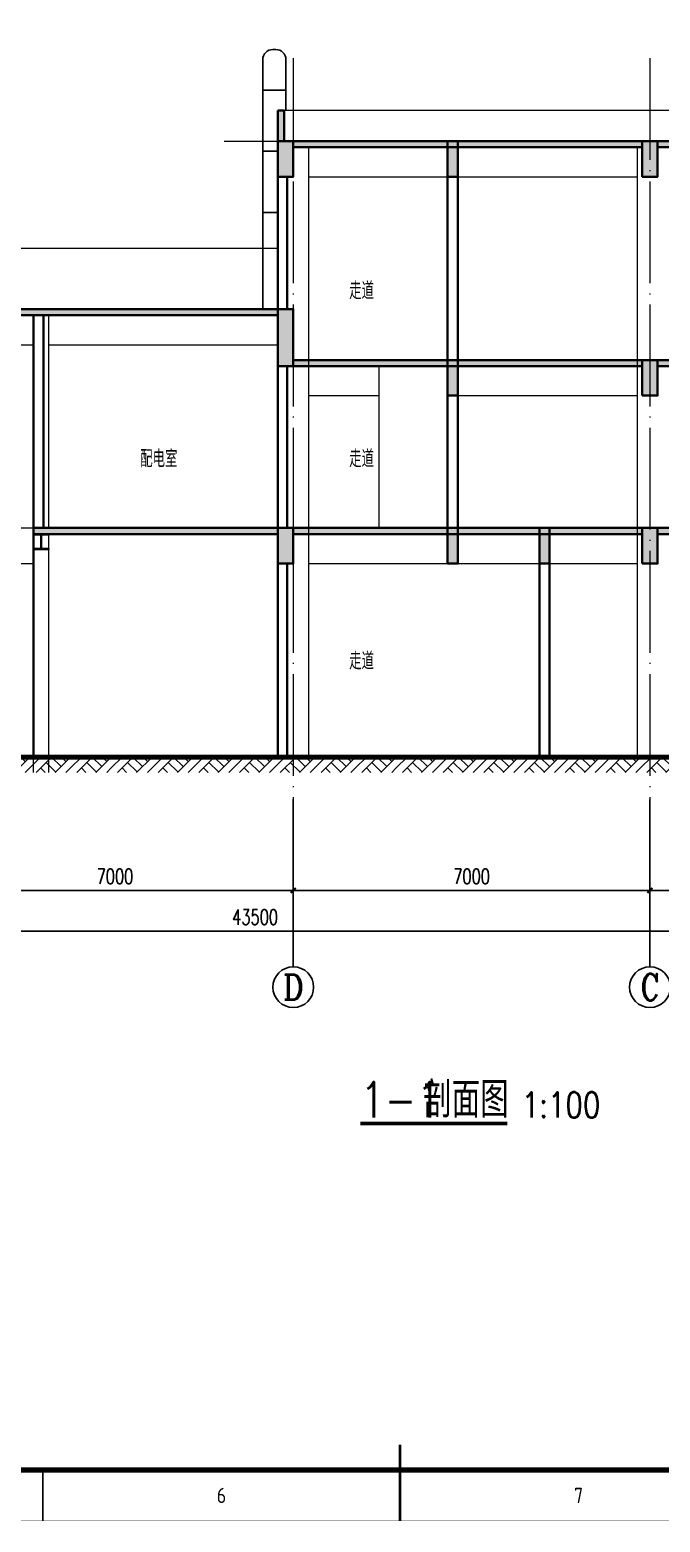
# Model space of a CAD drawing. Extents: x 238398 to 585159, y -66832 to 191741.
# Drawn here: x 483820 to 496190, y -37145 to -7830 of the extents above; entities that cross this region are included whole.
import ezdxf
from ezdxf.enums import TextEntityAlignment as Align

# ---------------------------------------------------------------- set-up
doc = ezdxf.new("R2010")
doc.units = 0
doc.header["$LTSCALE"] = 1000
doc.header["$MEASUREMENT"] = 0
doc.linetypes.add('DOTE', pattern=[2.42, 2, -0.2, 0.02, -0.2])
for name, color, linetype in [('AXIS', 3, 'Continuous'), ('AXIS_TEXT', 7, 'Continuous'), ('COLU', 2, 'Continuous'), ('COLU_HATCH', 251, 'Continuous'), ('DIM_SYMB', 3, 'Continuous')]:
    doc.layers.add(name, color=color, linetype=linetype)
for name, color, linetype, lineweight in [('DOTE', 18, 'DOTE', 13), ('PUB_HATCH', 252, 'Continuous', 5), ('PUB_TEXT', 7, 'Continuous', 20), ('剖面粗线', 4, 'Continuous', 35), ('建筑看线', 163, 'Continuous', 18)]:
    doc.layers.add(name, color=color, linetype=linetype, lineweight=lineweight)
doc.styles.add('_TCH_AXIS', font='complex.shx', dxfattribs={"bigfont": 'gbcbig.shx'})
doc.styles.add('_TCH_DIM_T3', font='SIMPLEX', dxfattribs={"width": 0.705882, "bigfont": 'GBCBIG'})
doc.styles.add('HZTXT', font='geditxt.shx', dxfattribs={"width": 0.8, "bigfont": 'hztxt1.shx'})
doc.styles.get("Standard").update_dxf_attribs({"font": 'gbenor.shx', "bigfont": 'gbcbig.shx'})
doc.styles.add('TK', font='GEDITXT.SHX', dxfattribs={"width": 0.85, "height": 3.5, "bigfont": 'hztxt1.shx'})
doc.dimstyles.new('_TCH_ARCH&&100', dxfattribs={"dimtxt": 297.5, "dimasz": 100, "dimexe": 250, "dimexo": 300, "dimgap": 126.25, "dimtad": 1, "dimdec": 0, "dimzin": 0, "dimdsep": 46, "dimtxsty": '_TCH_DIM_T3', "dimblk": 'ARCHTICK', "dimcen": 0.09, "dimazin": 2, "dimtfac": 1, "dimtdec": 0, "dimtix": 1, "dimtmove": 2, "dimatfit": 3, "dimfxl": 1, "dimtolj": 1, "dimtzin": 0, "dimarcsym": 0})

# ---------------------------------------------------------------- blocks, each defined once
blk = doc.blocks.new('GEDI_WK_A1')
at = {"color": 3}
for p, q in [((350.42, 0), (350.42, 10)), ((420.5, 0), (420.5, 10))]:
    blk.add_line(p, q, dxfattribs=at)
for points, const_width in [([(0, 0), (841, 0), (841, 594), (0, 594)], 0.1), ([(25, 10), (831, 10), (831, 584), (25, 584)], 1)]:
    blk.add_lwpolyline(points, close=True, dxfattribs=dict(at, const_width=const_width))
at = {"color": 3, "const_width": 0.5}
blk.add_lwpolyline([(420.5, 0), (420.5, 15)], dxfattribs=at)
at = {"color": 3}
for s, p in [('6', (385.46, 5)), ('7', (455.54, 5))]:
    blk.add_text(s, height=3, dxfattribs=at).set_placement(p, align=Align.MIDDLE)
blk = doc.blocks.new('CEEC_TK_A1')
blk.add_blockref('GEDI_WK_A1', (0, 0))
at = {"style": 'TK', "width": 0.85}
for tag, height, p in [('PROJECTNAME', 4.75, (776, 44)), ('PHASE', 4, (818, 44)), ('DRAWINGNAME', 4.75, (786, 31))]:
    blk.add_attdef(tag, text='', height=height, dxfattribs=at).set_placement(p, align=Align.MIDDLE_CENTER)
for tag, p, height in [('APPROVE', (663, 32.75), 3.5), ('DESIGN', (708, 32.75), 3.5), ('REVIEW1', (663, 25.75), 3.5), ('DRAW', (708, 25.75), 3.5), ('REVIEW2', (663, 18.75), 3.5), ('PROPORTION', (708, 18.75), 3.5), ('DRAWINGNUMBER', (758, 18.5), 4), ('CHECK', (663, 11.75), 3.5), ('DATE', (708, 11.75), 3.5), ('VERSION', (824, 11.75), 3.5)]:
    blk.add_attdef(tag, p, '', height=height, dxfattribs=at)
blk = doc.blocks.new('_ArchTick')
at = {"color": 0, "linetype": 'ByBlock', "const_width": 0.4}
blk.add_lwpolyline([(-0.5, -0.5), (0.5, 0.5)], dxfattribs=at)
blk = doc.blocks.new('*D475')
at = {"layer": 'AXIS', "color": 0, "lineweight": -2, "transparency": 16777216}
for p, q in [((495990, -23249), (495990, -24985)), ((502990, -23249), (502990, -24985)), ((495990, -24735), (502990, -24735))]:
    blk.add_line(p, q, dxfattribs=at)
at = {"layer": 'Defpoints', "color": 0, "transparency": 16777216}
for p in [(495990, -22949), (502990, -22949), (502990, -24735)]:
    blk.add_point(p, dxfattribs=at)
at = {"layer": 'AXIS', "color": 0, "lineweight": -2, "transparency": 16777216, "xscale": 100, "yscale": 100, "zscale": 100, "rotation": 180}
blk.add_blockref('_ArchTick', (495990, -24735), dxfattribs=at)
at = {"layer": 'AXIS', "color": 0, "lineweight": -2, "transparency": 16777216, "xscale": 100, "yscale": 100, "zscale": 100}
blk.add_blockref('_ArchTick', (502990, -24735), dxfattribs=at)
at = {"layer": 'AXIS', "color": 0, "transparency": 16777216, "insert": (499490, -24460), "char_height": 297.5, "attachment_point": 5, "style": '_TCH_DIM_T3'}
blk.add_mtext('\\A1;7000', dxfattribs=at)
blk = doc.blocks.new('*D476')
at = {"layer": 'AXIS', "color": 0, "lineweight": -2, "transparency": 16777216}
for p, q in [((488990, -23249), (488990, -24985)), ((495990, -23249), (495990, -24985)), ((488990, -24735), (495990, -24735))]:
    blk.add_line(p, q, dxfattribs=at)
at = {"layer": 'Defpoints', "color": 0, "transparency": 16777216}
for p in [(488990, -22949), (495990, -22949), (495990, -24735)]:
    blk.add_point(p, dxfattribs=at)
at = {"layer": 'AXIS', "color": 0, "lineweight": -2, "transparency": 16777216, "xscale": 100, "yscale": 100, "zscale": 100, "rotation": 180}
blk.add_blockref('_ArchTick', (488990, -24735), dxfattribs=at)
at = {"layer": 'AXIS', "color": 0, "lineweight": -2, "transparency": 16777216, "xscale": 100, "yscale": 100, "zscale": 100}
blk.add_blockref('_ArchTick', (495990, -24735), dxfattribs=at)
at = {"layer": 'AXIS', "color": 0, "transparency": 16777216, "insert": (492490, -24460), "char_height": 297.5, "attachment_point": 5, "style": '_TCH_DIM_T3'}
blk.add_mtext('\\A1;7000', dxfattribs=at)
blk = doc.blocks.new('*D477')
at = {"layer": 'AXIS', "color": 0, "lineweight": -2, "transparency": 16777216}
for p, q in [((481990, -23249), (481990, -24985)), ((488990, -23249), (488990, -24985)), ((481990, -24735), (488990, -24735))]:
    blk.add_line(p, q, dxfattribs=at)
at = {"layer": 'Defpoints', "color": 0, "transparency": 16777216}
for p in [(481990, -22949), (488990, -22949), (488990, -24735)]:
    blk.add_point(p, dxfattribs=at)
at = {"layer": 'AXIS', "color": 0, "lineweight": -2, "transparency": 16777216, "xscale": 100, "yscale": 100, "zscale": 100, "rotation": 180}
blk.add_blockref('_ArchTick', (481990, -24735), dxfattribs=at)
at = {"layer": 'AXIS', "color": 0, "lineweight": -2, "transparency": 16777216, "xscale": 100, "yscale": 100, "zscale": 100}
blk.add_blockref('_ArchTick', (488990, -24735), dxfattribs=at)
at = {"layer": 'AXIS', "color": 0, "transparency": 16777216, "insert": (485490, -24460), "char_height": 297.5, "attachment_point": 5, "style": '_TCH_DIM_T3'}
blk.add_mtext('\\A1;7000', dxfattribs=at)
blk = doc.blocks.new('*D481')
at = {"layer": 'AXIS', "color": 0, "lineweight": -2, "transparency": 16777216}
for p, q in [((466490, -23249), (466490, -25785)), ((509990, -23249), (509990, -25785)), ((466490, -25535), (509990, -25535))]:
    blk.add_line(p, q, dxfattribs=at)
at = {"layer": 'Defpoints', "color": 0, "transparency": 16777216}
for p in [(466490, -22949), (509990, -22949), (509990, -25535)]:
    blk.add_point(p, dxfattribs=at)
at = {"layer": 'AXIS', "color": 0, "lineweight": -2, "transparency": 16777216, "xscale": 100, "yscale": 100, "zscale": 100, "rotation": 180}
blk.add_blockref('_ArchTick', (466490, -25535), dxfattribs=at)
at = {"layer": 'AXIS', "color": 0, "lineweight": -2, "transparency": 16777216, "xscale": 100, "yscale": 100, "zscale": 100}
blk.add_blockref('_ArchTick', (509990, -25535), dxfattribs=at)
at = {"layer": 'AXIS', "color": 0, "transparency": 16777216, "insert": (488240, -25260), "char_height": 297.5, "attachment_point": 5, "style": '_TCH_DIM_T3'}
blk.add_mtext('\\A1;43500', dxfattribs=at)
blk = doc.blocks.new('$LinePat$素土夯实')
at = {"color": 0}
for p, q in [((0, -210), (210, 0)), ((120, -300), (420, 0)), ((420, 0), (608, -188)), ((495, -300), (795, 0)), ((615, 0), (705, -90)), ((210, -210), (300, -300)), ((315, -105), (502, -293)), ((705, -300), (795, -210))]:
    blk.add_line(p, q, dxfattribs=at)

msp = doc.modelspace()

# ---------------------------------------------------------------- hatches: boundary and pattern name
at = {"layer": 'COLU_HATCH'}
h = msp.add_hatch(color=256, dxfattribs=at)
edge = h.paths.add_edge_path()
edge.add_line((484189.5, -17735.8), (483889.5, -17735.8))
edge.add_line((483889.5, -17735.8), (483889.5, -17750.8))
edge.add_line((483889.5, -17750.8), (484021.5, -17750.8))
edge.add_arc((484021.5, -17763.8), 13, 0, 90, ccw=False)
edge.add_line((484034.5, -17763.8), (484034.5, -18007.8))
edge.add_arc((484021.5, -18007.8), 13, -90, 0, ccw=False)
edge.add_line((484021.5, -18020.8), (483889.5, -18020.8))
edge.add_line((483889.5, -18020.8), (483889.5, -18035.8))
edge.add_line((483889.5, -18035.8), (484189.5, -18035.8))
edge.add_line((484189.5, -18035.8), (484189.5, -18020.8))
edge.add_line((484189.5, -18020.8), (484057.5, -18020.8))
edge.add_arc((484057.5, -18007.8), 13, 180, 270, ccw=False)
edge.add_line((484044.5, -18007.8), (484044.5, -17763.8))
edge.add_arc((484057.5, -17763.8), 13, 90, 180, ccw=False)
edge.add_line((484057.5, -17750.8), (484189.5, -17750.8))
edge.add_line((484189.5, -17750.8), (484189.5, -17735.8))
at = {"layer": 'PUB_HATCH'}
h = msp.add_hatch(color=256, dxfattribs=at)
h.dxf.hatch_style = 1
h.paths.add_polyline_path([(488809.5, -9415.8), (488689.5, -9415.8), (488689.5, -10015.8), (488809.5, -10015.8)])
h = msp.add_hatch(color=256, dxfattribs=at)
h.dxf.hatch_style = 1
h.paths.add_polyline_path([(514489.5, -10015.8), (488689.5, -10015.8), (488689.5, -10135.8), (514489.5, -10135.8)])
h = msp.add_hatch(color=256, dxfattribs=at)
h.dxf.hatch_style = 1
h.paths.add_polyline_path([(488989.5, -10015.8), (488689.5, -10015.8), (488689.5, -10715.8), (488989.5, -10715.8)])
h = msp.add_hatch(color=256, dxfattribs=at)
h.dxf.hatch_style = 1
h.paths.add_polyline_path([(492219.5, -10015.8), (492019.5, -10015.8), (492019.5, -10715.8), (492219.5, -10715.8)])
h = msp.add_hatch(color=256, dxfattribs=at)
h.dxf.hatch_style = 1
h.paths.add_polyline_path([(496139.5, -10015.8), (495839.5, -10015.8), (495839.5, -10715.8), (496139.5, -10715.8)])
h = msp.add_hatch(color=256, dxfattribs=at)
h.dxf.hatch_style = 1
h.paths.add_polyline_path([(482139.5, -13315.8), (482139.5, -13435.8), (488689.5, -13435.8), (488689.5, -13315.8)])
h = msp.add_hatch(color=256, dxfattribs=at)
h.dxf.hatch_style = 1
h.paths.add_polyline_path([(488989.5, -13315.8), (488689.5, -13315.8), (488689.5, -14435.8), (488989.5, -14435.8)])
h = msp.add_hatch(color=256, dxfattribs=at)
h.dxf.hatch_style = 1
h.paths.add_polyline_path([(514489.5, -14315.8), (488689.5, -14315.8), (488689.5, -14435.8), (514489.5, -14435.8)])
h = msp.add_hatch(color=256, dxfattribs=at)
h.dxf.hatch_style = 1
h.paths.add_polyline_path([(492219.5, -14315.8), (492019.5, -14315.8), (492019.5, -15015.8), (492219.5, -15015.8)])
h = msp.add_hatch(color=256, dxfattribs=at)
h.dxf.hatch_style = 1
h.paths.add_polyline_path([(496139.5, -14315.8), (495839.5, -14315.8), (495839.5, -15015.8), (496139.5, -15015.8)])
h = msp.add_hatch(color=256, dxfattribs=at)
h.dxf.hatch_style = 1
h.paths.add_polyline_path([(488689.5, -17615.8), (483889.5, -17615.8), (483889.5, -17735.8), (488689.5, -17735.8)])
h = msp.add_hatch(color=256, dxfattribs=at)
h.dxf.hatch_style = 1
h.paths.add_polyline_path([(488989.5, -17615.8), (488689.5, -17615.8), (488689.5, -18315.8), (488989.5, -18315.8)])
h = msp.add_hatch(color=256, dxfattribs=at)
h.dxf.hatch_style = 1
h.paths.add_polyline_path([(514489.5, -17615.8), (488689.5, -17615.8), (488689.5, -17735.8), (514489.5, -17735.8)])
h = msp.add_hatch(color=256, dxfattribs=at)
h.dxf.hatch_style = 1
h.paths.add_polyline_path([(492219.5, -17615.8), (492019.5, -17615.8), (492019.5, -18315.8), (492219.5, -18315.8)])
h = msp.add_hatch(color=256, dxfattribs=at)
h.dxf.hatch_style = 1
h.paths.add_polyline_path([(494019.5, -17615.8), (493819.5, -17615.8), (493819.5, -18315.8), (494019.5, -18315.8)])
h = msp.add_hatch(color=256, dxfattribs=at)
h.dxf.hatch_style = 1
h.paths.add_polyline_path([(496139.5, -17615.8), (495839.5, -17615.8), (495839.5, -18315.8), (496139.5, -18315.8)])

# ---------------------------------------------------------------- linework, layer by layer
at = {"color": 252}
for p, q in [((488389.5, -13315.8), (488389.5, -8415.8)), ((488644.4, -8215.8), (488589.5, -8215.8)), ((488844.4, -9415.8), (488844.4, -8415.8)), ((488389.5, -9015.8), (488844.4, -9015.8)), ((488389.5, -10215.8), (488689.5, -10215.8)), ((488389.5, -11415.8), (488689.5, -11415.8))]:
    msp.add_line(p, q, dxfattribs=at)
for centre, start, end in [((488589.5, -8415.8), 90, 180), ((488644.4, -8415.8), 0, 90)]:
    msp.add_arc(centre, 200, start, end, dxfattribs=at)
at = {"layer": 'AXIS'}
for p, q in [((488989.5, -22949.2), (488989.5, -26235.3)), ((495989.5, -22949.2), (495989.5, -26235.3))]:
    msp.add_line(p, q, dxfattribs=at)
for centre in [(488989.5, -26635.3), (495989.5, -26635.3)]:
    msp.add_circle(centre, 400, dxfattribs=at)
at = {"layer": 'COLU'}
msp.add_lwpolyline([(484189.5, -17735.8), (483889.5, -17735.8), (483889.5, -17750.8), (484021.5, -17750.8, -0.4142136), (484034.5, -17763.8), (484034.5, -18007.8, -0.4142136), (484021.5, -18020.8), (483889.5, -18020.8), (483889.5, -18035.8), (484189.5, -18035.8), (484189.5, -18020.8), (484057.5, -18020.8, -0.4142136), (484044.5, -18007.8), (484044.5, -17763.8, -0.4142136), (484057.5, -17750.8), (484189.5, -17750.8)], format="xyb", close=True, dxfattribs=at)
at = {"layer": 'DIM_SYMB', "const_width": 70}
msp.add_lwpolyline([(490304.3, -29315.4), (493193.2, -29315.4)], dxfattribs=at)
at = {"layer": 'DOTE'}
for p, q in [((488989.5, -8386.6), (488989.5, -22949.2)), ((495989.5, -8386.6), (495989.5, -22949.2)), ((487633.3, -10015.8), (517404.2, -10015.8)), ((465141.4, -13315.8), (488989.5, -13315.8)), ((488989.5, -14315.8), (517404.2, -14315.8)), ((483889.5, -17615.8), (517404.2, -17615.8)), ((465141.4, -22115.8), (517404.2, -22115.8))]:
    msp.add_line(p, q, dxfattribs=at)
at = {"layer": 'PUB_HATCH'}
for p, q in [((514369.5, -9415.8), (488809.5, -9415.8)), ((489289.5, -10715.8), (492019.5, -10715.8)), ((492219.5, -10715.8), (495739.5, -10715.8)), ((466359.5, -12115.8), (488689.5, -12115.8)), ((482289.5, -14015.8), (483889.5, -14015.8)), ((484189.5, -14015.8), (488689.5, -14015.8)), ((489289.5, -15015.8), (490669.5, -15015.8)), ((492219.5, -15015.8), (495739.5, -15015.8)), ((482289.5, -17615.8), (483889.5, -17615.8)), ((482289.5, -18315.8), (483889.5, -18315.8)), ((489289.5, -18315.8), (493819.5, -18315.8)), ((494019.5, -18315.8), (495739.5, -18315.8))]:
    msp.add_line(p, q, dxfattribs=at)
at = {"layer": '剖面粗线'}
for p, q in [((488689.5, -10015.8), (488689.5, -9415.8)), ((488689.5, -9415.8), (488809.5, -9415.8)), ((488809.5, -9415.8), (488809.5, -10015.8)), ((488689.5, -10015.8), (514489.5, -10015.8)), ((488689.5, -22115.8), (488689.5, -10015.8)), ((492019.5, -10135.8), (492019.5, -14315.8)), ((492219.5, -10135.8), (492219.5, -14315.8)), ((488869.5, -13315.8), (488869.5, -10715.8)), ((466239.5, -13315.8), (488689.5, -13315.8)), ((483889.5, -17615.8), (483889.5, -13435.8)), ((484089.5, -17615.8), (484089.5, -13435.8)), ((483889.5, -17615.8), (483889.5, -13735.8)), ((488989.5, -14315.8), (514489.5, -14315.8)), ((488869.5, -17615.8), (488869.5, -14435.8)), ((492019.5, -14435.8), (492019.5, -17615.8)), ((492219.5, -14435.8), (492219.5, -17615.8)), ((483889.5, -22115.8), (483889.5, -17735.8)), ((488689.5, -17615.8), (514489.5, -17615.8)), ((493819.5, -22115.8), (493819.5, -17615.8)), ((494019.5, -22115.8), (494019.5, -17615.8)), ((488869.5, -22115.8), (488869.5, -18315.8)), ((466419.5, -22115.8), (510009.5, -22115.8))]:
    msp.add_line(p, q, dxfattribs=at)
for points in [[(488689.5, -10015.8), (514489.5, -10015.8)], [(488689.5, -10015.8), (488689.5, -10135.8)], [(488989.5, -10135.8), (495839.5, -10135.8)], [(496139.5, -10135.8), (502839.5, -10135.8)], [(466239.5, -13315.8), (488689.5, -13315.8)], [(482139.5, -13435.8), (488689.5, -13435.8)], [(488689.5, -14315.8), (488689.5, -14435.8)], [(488989.5, -14315.8), (514489.5, -14315.8)], [(488689.5, -14435.8), (495839.5, -14435.8)], [(496139.5, -14435.8), (502839.5, -14435.8)], [(483889.5, -17615.8), (488689.5, -17615.8)], [(483889.5, -17615.8), (483889.5, -17735.8)], [(483889.5, -17735.8), (488689.5, -17735.8)], [(488689.5, -17615.8), (514489.5, -17615.8)], [(488689.5, -17615.8), (488689.5, -17735.8)], [(488989.5, -17735.8), (495839.5, -17735.8)], [(496139.5, -17735.8), (509939.5, -17735.8)]]:
    msp.add_lwpolyline(points, dxfattribs=at)
for points in [[(488689.5, -10715.8), (488989.5, -10715.8), (488989.5, -10015.8), (488689.5, -10015.8)], [(492019.5, -10715.8), (492219.5, -10715.8), (492219.5, -10015.8), (492019.5, -10015.8)], [(495839.5, -10715.8), (496139.5, -10715.8), (496139.5, -10015.8), (495839.5, -10015.8)], [(488689.5, -13315.8), (488689.5, -14435.8), (488989.5, -14435.8), (488989.5, -13315.8)], [(492019.5, -15015.8), (492219.5, -15015.8), (492219.5, -14315.8), (492019.5, -14315.8)], [(495839.5, -15015.8), (496139.5, -15015.8), (496139.5, -14315.8), (495839.5, -14315.8)], [(488689.5, -18315.8), (488989.5, -18315.8), (488989.5, -17615.8), (488689.5, -17615.8)], [(492019.5, -18315.8), (492219.5, -18315.8), (492219.5, -17615.8), (492019.5, -17615.8)], [(493819.5, -18315.8), (494019.5, -18315.8), (494019.5, -17615.8), (493819.5, -17615.8)], [(495839.5, -18315.8), (496139.5, -18315.8), (496139.5, -17615.8), (495839.5, -17615.8)]]:
    msp.add_lwpolyline(points, close=True, dxfattribs=at)
at = {"layer": '剖面粗线', "const_width": 100}
msp.add_lwpolyline([(465038.7, -22415.8), (466239.5, -22415.8), (466239.5, -22115.8), (510189.5, -22115.8), (510189.5, -22415.8), (516789.8, -22415.8)], dxfattribs=at)
at = {"layer": '建筑看线'}
for p, q in [((489289.5, -10135.8), (489289.5, -22115.8)), ((495739.5, -10135.8), (495739.5, -22115.8)), ((484189.5, -17615.8), (484189.5, -13435.8)), ((490669.5, -14435.8), (490669.5, -17615.8)), ((483889.5, -22415.8), (483889.5, -17735.8)), ((484189.5, -22415.8), (484189.5, -17735.8))]:
    msp.add_line(p, q, dxfattribs=at)

# ---------------------------------------------------------------- block references
at = {"xscale": 100, "yscale": 100, "zscale": 100}
msp.add_blockref('CEEC_TK_A1', (449034.5, -37119.8), dxfattribs=at)
at = {"layer": 'PUB_HATCH', "xscale": 1.005145797597584}
for p in [(483020.4, -22115.8), (483819.5, -22115.8), (484618.6, -22115.8), (485417.7, -22115.8), (486216.8, -22115.8), (487015.9, -22115.8), (487815, -22115.8), (488614.1, -22115.8), (489413.2, -22115.8), (490212.2, -22115.8), (491011.3, -22115.8), (491810.4, -22115.8), (492609.5, -22115.8), (493408.6, -22115.8), (494207.7, -22115.8), (495006.8, -22115.8), (495805.9, -22115.8)]:
    msp.add_blockref('$LinePat$素土夯实', p, dxfattribs=at)

# ---------------------------------------------------------------- texts
at = {"layer": 'AXIS_TEXT', "style": '_TCH_AXIS'}
for s, height, p, p2 in [('C', 520.8, (495803.5, -26895.7), (496175.5, -26895.7)), ('D', 497.4, (488788.2, -26884.1), (489190.9, -26884.1))]:
    msp.add_text(s, height=height, dxfattribs=at).set_placement(p, p2, align=Align.FIT)
at = {"layer": 'PUB_TEXT'}
for s, p in [('走道', (490086.4, -13123.6)), ('配电室', (485986, -16423.6)), ('走道', (490086.4, -16423.6)), ('走道', (490086.4, -20395.4))]:
    msp.add_text(s, height=337.59, dxfattribs=at).set_placement(p)
at = {"layer": 'PUB_TEXT', "style": 'HZTXT', "width": 0.8}
for s, height, p in [('剖面图', 700, (491536.3, -29197.4)), ('1-1', 700, (490304.3, -29197.4)), ('1:100', 500, (493473.2, -29197.4))]:
    msp.add_text(s, height=height, dxfattribs=at).set_placement(p)

# ---------------------------------------------------------------- dimensions: what is measured, and where the dimension line sits
at = {"layer": 'AXIS'}
for p1, p2, distance, picture, middle in [((466489.5, -22949.2), (509989.5, -22949.2), -2586.2, '*D481', (488239.5, -25260.3)), ((481989.5, -22949.2), (488989.5, -22949.2), -1786.2, '*D477', (485489.5, -24460.3)), ((488989.5, -22949.2), (495989.5, -22949.2), -1786.2, '*D476', (492489.5, -24460.3)), ((495989.5, -22949.2), (502989.5, -22949.2), -1786.2, '*D475', (499489.5, -24460.3))]:
    dim = msp.add_aligned_dim(p1=p1, p2=p2, distance=distance, dimstyle='_TCH_ARCH&&100', dxfattribs=at)
    dim.commit()
    dim.dimension.update_dxf_attribs({"geometry": picture, "text_midpoint": middle})

doc.saveas('drawing.dxf')
